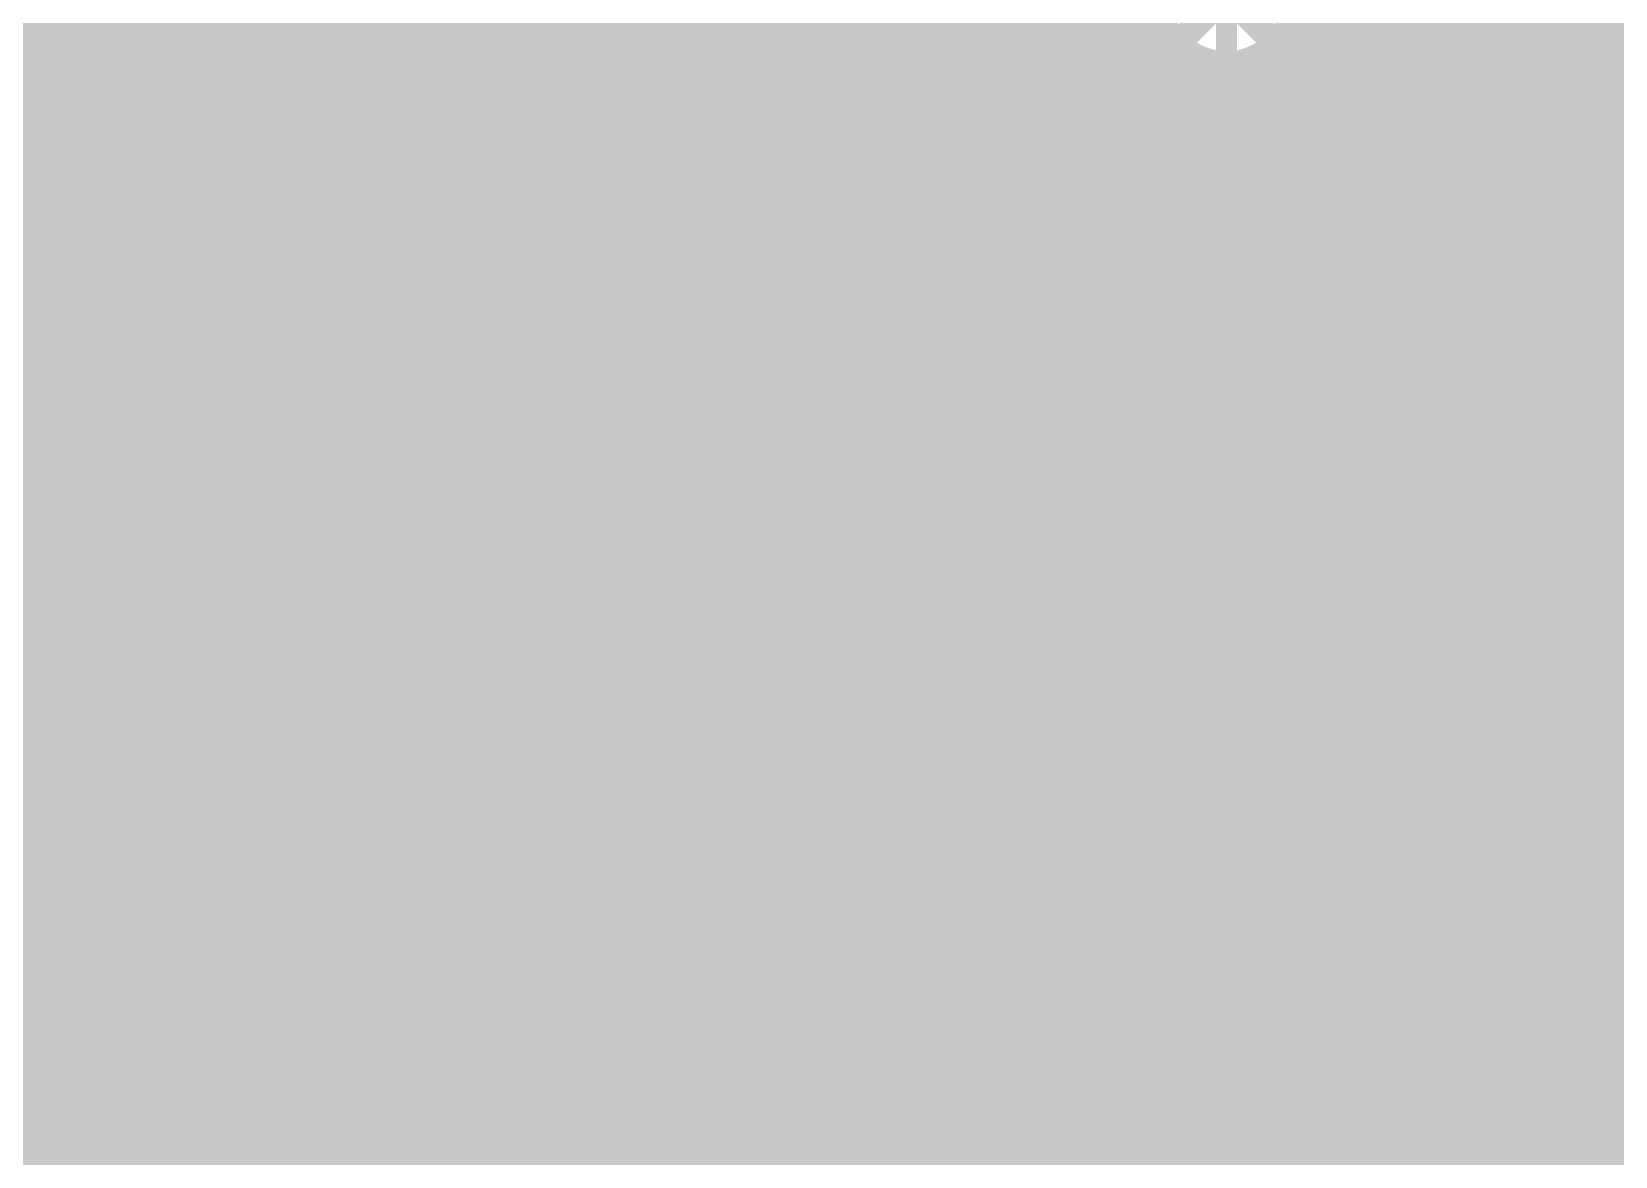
# Model space of a CAD drawing. Extents: x -18 to 155, y -91 to 215.
# Drawn here: x 74.45 to 89.9, y 124.18 to 135.15 of the extents above; entities that cross this region are included whole.
import ezdxf

# ---------------------------------------------------------------- set-up
doc = ezdxf.new("R2010")
doc.units = 0
doc.header["$MEASUREMENT"] = 0
doc.layers.get('0').update_dxf_attribs({"linetype": 'CONTINUOUS'})
for name, color, linetype in [('25-334-0_BOT', 7, 'CONTINUOUS'), ('25-334-0_DRD', 7, 'CONTINUOUS'), ('25-334-0_DRL', 2, 'CONTINUOUS'), ('25-334-0_IN1', 4, 'CONTINUOUS'), ('25-334-0_IN2', 3, 'CONTINUOUS'), ('25-334-0_SMT', 10, 'CONTINUOUS'), ('25-334-0_SPT', 14, 'CONTINUOUS'), ('25-334-0_SST', 12, 'CONTINUOUS'), ('25-334-0_TOP', 11, 'CONTINUOUS'), ('THRUHOLE_TAP', 15, 'CONTINUOUS')]:
    doc.layers.add(name, color=color, linetype=linetype)

# ---------------------------------------------------------------- blocks, each defined once
blk = doc.blocks.new('ROUND_67')
at = {"const_width": 0.35052}
blk.add_lwpolyline([(-0.17526, 0, 1), (0.17526, 0, 1)], format="xyb", close=True, dxfattribs=at)
blk = doc.blocks.new('ROUND_88')
at = {"const_width": 0.10033}
blk.add_lwpolyline([(-0.050164, 0, 1), (0.050164, 0, 1)], format="xyb", close=True, dxfattribs=at)
blk = doc.blocks.new('ROUND_89')
at = {"const_width": 0.10033}
blk.add_lwpolyline([(-0.050164, 0, 1), (0.050164, 0, 1)], format="xyb", close=True, dxfattribs=at)
blk = doc.blocks.new('ROUND_70')
at = {"const_width": 0.35052}
blk.add_lwpolyline([(-0.17526, 0, 1), (0.17526, 0, 1)], format="xyb", close=True, dxfattribs=at)
blk = doc.blocks.new('ROUND_72')
at = {"const_width": 0.35052}
blk.add_lwpolyline([(-0.17526, 0, 1), (0.17526, 0, 1)], format="xyb", close=True, dxfattribs=at)
blk = doc.blocks.new('RECTANGLE_5')
blk.add_solid([(0.4826, 0.4064), (0.4826, -0.4064), (-0.4826, 0.4064), (-0.4826, -0.4064)])
blk = doc.blocks.new('RECTANGLE_10')
blk.add_solid([(0.9017, 0.508), (0.9017, -0.508), (-0.9017, 0.508), (-0.9017, -0.508)])
blk = doc.blocks.new('OBLONG_56')
at = {"const_width": 0.2794}
blk.add_lwpolyline([(0, 0.7493), (0, -0.7493)], dxfattribs=at)
at = {"const_width": 0.1397}
for points in [[(-0.06985, 0.7493, 1), (0.06985, 0.7493, 1)], [(-0.06985, -0.7493, 1), (0.06985, -0.7493, 1)]]:
    blk.add_lwpolyline(points, format="xyb", close=True, dxfattribs=at)
blk = doc.blocks.new('RECTANGLE_57')
blk.add_solid([(0.1397, 0.889), (0.1397, -0.889), (-0.1397, 0.889), (-0.1397, -0.889)])
blk = doc.blocks.new('ROUND_77')
at = {"const_width": 0.10033}
blk.add_lwpolyline([(-0.050164, 0, 1), (0.050164, 0, 1)], format="xyb", close=True, dxfattribs=at)

msp = doc.modelspace()

# ---------------------------------------------------------------- linework, layer by layer
at = {"layer": '25-334-0_BOT', "const_width": 0.254}
for points in [[(74.5236, 136.29894), (74.5236, 101.727)], [(74.7522, 136.29894), (74.7522, 101.727)], [(74.9808, 136.29894), (74.9808, 101.727)], [(75.2094, 136.29894), (75.2094, 101.727)], [(75.438, 136.29894), (75.438, 101.727)], [(75.6666, 136.29894), (75.6666, 101.727)], [(75.8952, 136.29894), (75.8952, 101.727)], [(76.1238, 136.29894), (76.1238, 101.727)], [(76.3524, 136.29894), (76.3524, 101.727)], [(76.581, 136.29894), (76.581, 101.727)], [(76.8096, 136.29894), (76.8096, 101.727)], [(77.0382, 136.29894), (77.0382, 101.727)], [(77.2668, 136.29894), (77.2668, 101.727)], [(77.4954, 136.29894), (77.4954, 101.727)], [(77.724, 136.29894), (77.724, 101.727)], [(77.9526, 136.29894), (77.9526, 120.88876)], [(78.1812, 136.29894), (78.1812, 120.88876)], [(80.2386, 136.29894), (80.2386, 120.88876)], [(80.4672, 136.29894), (80.4672, 120.88876)], [(80.6958, 136.29894), (80.6958, 120.88876)], [(80.9244, 136.29894), (80.9244, 120.51538)], [(81.153, 136.29894), (81.153, 120.68048)], [(81.3816, 136.29894), (81.3816, 120.7897)], [(81.6102, 136.29894), (81.6102, 120.85574)], [(81.8388, 136.29894), (81.8388, 120.88622)], [(82.0674, 136.29894), (82.0674, 120.8786)], [(82.296, 136.29894), (82.296, 120.83796)], [(82.5246, 136.29894), (82.5246, 120.75922)], [(82.7532, 136.29894), (82.7532, 120.63222)], [(82.9818, 136.29894), (82.9818, 120.44426)], [(83.2104, 136.29894), (83.2104, 120.2309)], [(83.439, 136.29894), (83.439, 120.49506)], [(83.6676, 136.29894), (83.6676, 120.66524)], [(83.8962, 136.29894), (83.8962, 120.77954)], [(84.1248, 136.29894), (84.1248, 120.85066)], [(84.3534, 136.29894), (84.3534, 120.88368)], [(84.582, 136.29894), (84.582, 120.88114)], [(84.8106, 136.29894), (84.8106, 120.84558)], [(85.0392, 136.29894), (85.0392, 120.76938)], [(80.01, 135.63092), (80.01, 127.8255)], [(78.4098, 135.4201), (78.4098, 120.88876)], [(85.2678, 135.34644), (85.2678, 120.65)], [(79.7814, 135.20928), (79.7814, 128.016)], [(78.65618, 135.128), (53.93436, 135.128)], [(78.6384, 135.1407), (78.6384, 127.74168)], [(79.5528, 135.04418), (79.5528, 128.10744)], [(85.34146, 135.128), (79.68742, 135.128)], [(85.5091, 134.8994), (53.9369, 134.8994)], [(78.867, 135.01116), (78.867, 127.9779)], [(79.0956, 134.96036), (79.0956, 128.08966)], [(79.3242, 134.97052), (79.3242, 128.1303)], [(85.4964, 134.9121), (85.4964, 127.42418)], [(105.82148, 134.8994), (86.70798, 134.8994)], [(105.81894, 134.90194), (86.71306, 134.90194)], [(86.868, 134.90194), (86.868, 127.94742)], [(87.0966, 134.90194), (87.0966, 127.67818)], [(87.3252, 134.90194), (87.3252, 101.727)], [(87.5538, 134.90194), (87.5538, 101.727)], [(87.7824, 134.90194), (87.7824, 101.727)], [(88.011, 134.90194), (88.011, 101.727)], [(88.2396, 134.90194), (88.2396, 125.0061)], [(88.4682, 134.90194), (88.4682, 125.20168)], [(88.6968, 134.90194), (88.6968, 125.29312)], [(88.9254, 134.90194), (88.9254, 125.31598)], [(89.154, 134.90194), (89.154, 125.27788)], [(89.3826, 134.90194), (89.3826, 125.16866)], [(89.6112, 134.90194), (89.6112, 124.94006)], [(89.8398, 134.90194), (89.8398, 101.727)], [(85.725, 134.74446), (85.725, 127.86868)], [(86.6394, 134.83844), (86.6394, 128.07696)], [(85.94344, 134.6708), (53.87594, 134.6708)], [(85.9536, 134.66826), (85.9536, 128.03886)], [(86.1822, 134.6581), (86.1822, 128.11506)], [(106.24312, 134.6708), (86.27364, 134.6708)], [(86.4108, 134.7089), (86.4108, 128.12776)], [(114.427, 134.4422), (53.73624, 134.4422)], [(114.427, 134.2136), (53.42636, 134.2136)], [(114.427, 133.985), (45.72, 133.985)], [(114.427, 133.7564), (53.7591, 133.7564)], [(114.427, 133.5278), (53.95468, 133.5278)], [(114.427, 133.2992), (54.04612, 133.2992)], [(114.427, 133.0706), (54.06898, 133.0706)], [(108.24718, 132.842), (54.03088, 132.842)], [(108.03636, 132.6134), (53.92166, 132.6134)], [(107.93476, 132.3848), (53.69306, 132.3848)], [(107.90428, 132.1562), (45.72, 132.1562)], [(107.93476, 131.9276), (45.72, 131.9276)], [(108.03636, 131.699), (45.72, 131.699)], [(108.24718, 131.4704), (45.72, 131.4704)], [(114.427, 131.2418), (45.72, 131.2418)], [(114.427, 131.0132), (45.72, 131.0132)], [(114.427, 130.7846), (45.72, 130.7846)], [(114.427, 130.556), (45.72, 130.556)], [(114.427, 130.3274), (45.72, 130.3274)], [(114.427, 130.0988), (45.72, 130.0988)], [(114.427, 129.8702), (45.72, 129.8702)], [(114.427, 129.6416), (45.72, 129.6416)], [(114.427, 129.413), (45.72, 129.413)], [(114.427, 129.1844), (45.72, 129.1844)], [(114.427, 128.9558), (45.72, 128.9558)], [(114.427, 128.7272), (45.72, 128.7272)], [(114.427, 128.4986), (52.58816, 128.4986)], [(114.427, 128.27), (52.89804, 128.27)], [(78.97368, 128.0414), (53.03774, 128.0414)], [(85.95868, 128.0414), (79.73568, 128.0414)], [(114.427, 128.0414), (86.72068, 128.0414)], [(78.6892, 127.8128), (53.0987, 127.8128)], [(85.6742, 127.8128), (80.02016, 127.8128)], [(114.427, 127.8128), (87.00516, 127.8128)], [(78.55712, 127.5842), (53.09616, 127.5842)], [(85.54212, 127.5842), (80.15478, 127.5842)], [(114.427, 127.5842), (87.13978, 127.5842)], [(78.50124, 127.3556), (53.02758, 127.3556)], [(85.48624, 127.3556), (80.20812, 127.3556)], [(114.427, 127.3556), (87.19312, 127.3556)], [(78.50886, 127.127), (52.87518, 127.127)], [(85.49386, 127.127), (80.2005, 127.127)], [(85.4964, 127.11938), (85.4964, 120.46966)], [(114.427, 127.127), (87.1855, 127.127)], [(78.58252, 126.8984), (52.52212, 126.8984)], [(85.56752, 126.8984), (80.12684, 126.8984)], [(87.0966, 126.86792), (87.0966, 101.727)], [(114.427, 126.8984), (87.11184, 126.8984)], [(78.6384, 126.80188), (78.6384, 120.88876)], [(80.01, 126.71806), (80.01, 120.88876)], [(78.74508, 126.6698), (45.72, 126.6698)], [(78.867, 126.5682), (78.867, 120.88876)], [(85.73008, 126.6698), (79.96428, 126.6698)], [(85.725, 126.67488), (85.725, 120.1928)], [(86.868, 126.59614), (86.868, 101.727)], [(114.427, 126.6698), (86.94928, 126.6698)], [(79.14386, 126.4412), (45.72, 126.4412)], [(79.0956, 126.4539), (79.0956, 120.88876)], [(79.3242, 126.4158), (79.3242, 120.88876)], [(79.5528, 126.43866), (79.5528, 120.88876)], [(86.12886, 126.4412), (79.5655, 126.4412)], [(79.7814, 126.52756), (79.7814, 120.88876)], [(85.9536, 126.50724), (85.9536, 119.54764)], [(86.1822, 126.4285), (86.1822, 101.727)], [(86.4108, 126.41834), (86.4108, 101.727)], [(114.427, 126.4412), (86.5505, 126.4412)], [(86.6394, 126.46914), (86.6394, 101.727)], [(114.427, 126.2126), (45.72, 126.2126)], [(114.427, 125.984), (45.72, 125.984)], [(114.427, 125.7554), (48.1711, 125.7554)], [(114.427, 125.5268), (48.36668, 125.5268)], [(88.71712, 125.2982), (48.45812, 125.2982)], [(114.427, 125.2982), (89.08034, 125.2982)], [(88.29548, 125.0696), (48.48098, 125.0696)], [(114.427, 125.0696), (89.50198, 125.0696)], [(88.13038, 124.841), (48.44288, 124.841)], [(114.427, 124.841), (89.66708, 124.841)], [(88.05672, 124.6124), (48.33366, 124.6124)], [(90.46464, 124.6124), (89.74328, 124.6124)], [(88.04656, 124.3838), (48.10506, 124.3838)], [(90.15476, 124.3838), (89.75344, 124.3838)], [(88.09736, 124.1552), (45.72, 124.1552)], [(90.01252, 124.1552), (89.7001, 124.1552)]]:
    msp.add_lwpolyline(points, dxfattribs=at)
for points in [[(78.31328, 135.8138, 0.4142136), (79.1718, 134.95528)], [(79.1718, 134.95528, 0.4142136), (80.03032, 135.8138)], [(85.25256, 135.51154, 0.4142136), (86.10854, 134.65556)], [(86.10854, 134.65556, 0.1978266), (86.71306, 134.90194)], [(79.35468, 128.1303, 0.4142136), (78.49616, 127.27178)], [(80.2132, 127.27178, 0.4142136), (79.35468, 128.1303)], [(86.33968, 128.1303, 0.4142136), (85.48116, 127.27178)], [(87.1982, 127.27178, 0.4142136), (86.33968, 128.1303)], [(78.4987, 127.27178, 0.4142136), (79.35468, 126.4158)], [(79.35468, 126.4158, 0.4142136), (80.21066, 127.27178)], [(85.4837, 127.27178, 0.4142136), (86.33968, 126.4158)], [(86.33968, 126.4158, 0.4142136), (87.19566, 127.27178)], [(88.9, 125.31852, 0.4142136), (88.04148, 124.46)], [(89.75852, 124.46, 0.4142136), (88.9, 125.31852)], [(90.805, 124.68352, 0.4142136), (89.94648, 123.825)], [(88.04148, 124.46, 0.4142136), (88.9, 123.60148)], [(88.9, 123.60148, 0.4142136), (89.75852, 124.46)]]:
    msp.add_lwpolyline(points, format="xyb", dxfattribs=at)
at = {"layer": '25-334-0_DRD', "const_width": 0.254}
for points in [[(79.8068, 136.4488), (78.5368, 135.1788)], [(79.8068, 135.1788), (78.5368, 136.4488)], [(86.74354, 136.14654), (85.47354, 134.87654)], [(86.74354, 134.87654), (85.47354, 136.14654)], [(87.757, 132.207), (86.487, 130.937)], [(87.757, 130.937), (86.487, 132.207)], [(87.757, 132.207), (86.487, 130.937)], [(87.757, 130.937), (86.487, 132.207)], [(90.17, 131.191), (88.9, 129.921)], [(90.17, 129.921), (88.9, 131.191)], [(90.17, 131.191), (88.9, 129.921)], [(90.17, 129.921), (88.9, 131.191)], [(76.2, 128.27), (74.93, 127)], [(76.2, 127), (74.93, 128.27)], [(76.2, 128.27), (74.93, 127)], [(76.2, 127), (74.93, 128.27)], [(85.09, 128.27), (83.82, 127)], [(85.09, 127), (83.82, 128.27)], [(79.98968, 127.90678), (78.71968, 126.63678)], [(79.98968, 126.63678), (78.71968, 127.90678)], [(86.97468, 127.90678), (85.70468, 126.63678)], [(86.97468, 126.63678), (85.70468, 127.90678)], [(86.97468, 127.90678), (85.70468, 126.63678)], [(86.97468, 126.63678), (85.70468, 127.90678)], [(89.535, 125.095), (88.265, 123.825)], [(89.535, 123.825), (88.265, 125.095)]]:
    msp.add_lwpolyline(points, dxfattribs=at)
at = {"layer": '25-334-0_IN1', "const_width": 0.254}
for points in [[(103.886, 150.749), (77.851, 150.749), (77.851, 123.063)], [(78.0796, 150.749), (78.0796, 123.063)], [(78.3082, 150.749), (78.3082, 123.063)], [(78.5368, 150.749), (78.5368, 123.063)], [(78.7654, 150.749), (78.7654, 123.063)], [(78.994, 150.749), (78.994, 123.063)], [(79.2226, 150.749), (79.2226, 123.063)], [(79.4512, 150.749), (79.4512, 123.063)], [(79.6798, 150.749), (79.6798, 123.063)], [(79.9084, 150.749), (79.9084, 123.063)], [(81.5086, 150.749), (81.5086, 123.063)], [(81.7372, 150.749), (81.7372, 123.063)], [(81.9658, 150.749), (81.9658, 123.063)], [(82.1944, 150.749), (82.1944, 123.063)], [(82.423, 150.749), (82.423, 123.063)], [(82.6516, 150.749), (82.6516, 123.063)], [(82.8802, 150.749), (82.8802, 123.063)], [(83.1088, 150.749), (83.1088, 123.063)], [(83.3374, 150.749), (83.3374, 123.063)], [(83.566, 150.749), (83.566, 123.063)], [(83.7946, 150.749), (83.7946, 127.79502)], [(84.0232, 150.749), (84.0232, 128.16078)], [(84.2518, 150.749), (84.2518, 128.2827)], [(84.4804, 150.749), (84.4804, 128.31318)], [(84.709, 150.749), (84.709, 128.26492)], [(84.9376, 150.749), (84.9376, 128.11252)], [(85.1662, 150.749), (85.1662, 123.063)], [(85.3948, 150.749), (85.3948, 123.063)], [(89.5096, 143.44904), (89.5096, 131.23418)], [(89.7382, 143.19504), (89.7382, 131.2037)], [(89.9668, 143.09852), (89.9668, 131.08178)], [(87.2236, 139.7889), (87.2236, 132.24256)], [(87.4522, 139.67714), (87.4522, 132.16636)], [(87.9094, 139.71524), (87.9094, 123.063)], [(87.6808, 139.65682), (87.6808, 131.95808)], [(86.995, 139.45616), (86.995, 132.24002)], [(81.28, 138.18616), (81.28, 123.063)], [(80.137, 137.97788), (80.137, 123.063)], [(81.0514, 137.8839), (81.0514, 123.063)], [(80.3656, 137.81024), (80.3656, 123.063)], [(80.5942, 137.75182), (80.5942, 123.063)], [(80.8228, 137.77214), (80.8228, 123.063)], [(88.138, 137.69086), (88.138, 123.063)], [(88.3666, 137.3886), (88.3666, 123.063)], [(89.281, 137.48004), (89.281, 131.18592)], [(88.5952, 137.27684), (88.5952, 123.063)], [(88.8238, 137.25398), (88.8238, 123.063)], [(89.0524, 137.3124), (89.0524, 131.03352)], [(86.7664, 135.33628), (86.7664, 132.15112)], [(85.51672, 135.1788), (77.851, 135.1788)], [(85.6234, 135.03656), (85.6234, 123.063)], [(103.886, 135.1788), (86.70036, 135.1788)], [(85.72754, 134.9502), (77.851, 134.9502)], [(85.852, 134.88162), (85.852, 123.063)], [(103.886, 134.9502), (86.49208, 134.9502)], [(86.5378, 134.98322), (86.5378, 131.91998)], [(86.0806, 134.83336), (86.0806, 123.063)], [(86.3092, 134.8613), (86.3092, 123.063)], [(103.886, 134.7216), (77.851, 134.7216)], [(103.886, 134.493), (77.851, 134.493)], [(103.886, 134.2644), (77.851, 134.2644)], [(103.886, 134.0358), (77.851, 134.0358)], [(103.886, 133.8072), (77.851, 133.8072)], [(103.886, 133.5786), (77.851, 133.5786)], [(103.886, 133.35), (77.851, 133.35)], [(103.886, 133.1214), (77.851, 133.1214)], [(103.886, 132.8928), (77.851, 132.8928)], [(103.886, 132.6642), (77.851, 132.6642)], [(103.886, 132.4356), (77.851, 132.4356)], [(86.87816, 132.207), (77.851, 132.207)], [(103.886, 132.207), (87.3633, 132.207)], [(86.5759, 131.9784), (77.851, 131.9784)], [(103.886, 131.9784), (87.66556, 131.9784)], [(86.46414, 131.7498), (77.851, 131.7498)], [(103.886, 131.7498), (87.77732, 131.7498)], [(86.44382, 131.5212), (77.851, 131.5212)], [(103.886, 131.5212), (87.80018, 131.5212)], [(86.50224, 131.2926), (77.851, 131.2926)], [(86.5378, 131.22402), (86.5378, 123.063)], [(87.6808, 131.18338), (87.6808, 123.063)], [(103.886, 131.2926), (87.74176, 131.2926)], [(86.66988, 131.064), (77.851, 131.064)], [(89.08288, 131.064), (87.57412, 131.064)], [(103.886, 131.064), (89.98712, 131.064)], [(86.7664, 130.99288), (86.7664, 123.063)], [(86.995, 130.90398), (86.995, 123.063)], [(87.2236, 130.8989), (87.2236, 123.063)], [(87.4522, 130.97764), (87.4522, 123.063)], [(88.91524, 130.8354), (77.851, 130.8354)], [(88.85682, 130.6068), (77.851, 130.6068)], [(88.87714, 130.3782), (77.851, 130.3782)], [(88.9889, 130.1496), (77.851, 130.1496)], [(89.0524, 130.07594), (89.0524, 123.063)], [(89.9668, 130.03022), (89.9668, 123.063)], [(89.29116, 129.921), (77.851, 129.921)], [(89.281, 129.92608), (89.281, 123.063)], [(89.5096, 129.87528), (89.5096, 123.063)], [(89.7382, 129.90576), (89.7382, 123.063)], [(103.886, 129.921), (89.7763, 129.921)], [(103.886, 129.6924), (77.851, 129.6924)], [(103.886, 129.4638), (77.851, 129.4638)], [(103.886, 129.2352), (77.851, 129.2352)], [(103.886, 129.0066), (77.851, 129.0066)], [(103.886, 128.778), (77.851, 128.778)], [(103.886, 128.5494), (77.851, 128.5494)], [(103.886, 128.3208), (77.851, 128.3208)], [(83.95208, 128.0922), (77.851, 128.0922)], [(94.11208, 128.0922), (84.95792, 128.0922)], [(83.81492, 127.8636), (77.851, 127.8636)], [(93.97492, 127.8636), (85.09508, 127.8636)], [(83.77428, 127.635), (77.851, 127.635)], [(93.93428, 127.635), (85.13572, 127.635)], [(83.7946, 127.47244), (83.7946, 123.063)], [(83.81492, 127.4064), (77.851, 127.4064)], [(93.97492, 127.4064), (85.09508, 127.4064)], [(83.95208, 127.1778), (77.851, 127.1778)], [(94.11208, 127.1778), (84.95792, 127.1778)], [(84.0232, 127.10922), (84.0232, 123.063)], [(84.709, 127.00508), (84.709, 123.063)], [(84.9376, 127.15494), (84.9376, 123.063)], [(103.886, 126.9492), (77.851, 126.9492)], [(84.2518, 126.98476), (84.2518, 123.063)], [(84.4804, 126.95428), (84.4804, 123.063)], [(103.886, 126.7206), (77.851, 126.7206)], [(103.886, 126.492), (77.851, 126.492)], [(103.886, 126.2634), (77.851, 126.2634)], [(103.886, 126.0348), (77.851, 126.0348)], [(103.886, 125.8062), (77.851, 125.8062)], [(103.886, 125.5776), (77.851, 125.5776)], [(103.886, 125.349), (77.851, 125.349)], [(103.886, 125.1204), (77.851, 125.1204)], [(103.886, 124.8918), (77.851, 124.8918)], [(103.886, 124.6632), (77.851, 124.6632)], [(90.50274, 124.4346), (77.851, 124.4346)], [(90.24112, 124.206), (77.851, 124.206)]]:
    msp.add_lwpolyline(points, dxfattribs=at)
for points in [[(85.43036, 135.51154, 0.4142136), (86.10854, 134.83336)], [(86.10854, 134.83336, 0.4142136), (86.78672, 135.51154)], [(87.122, 132.25272, 0.4142136), (86.44128, 131.572)], [(87.122, 132.25272, 0.4142136), (86.44128, 131.572)], [(87.80272, 131.572, 0.4142136), (87.122, 132.25272)], [(87.80272, 131.572, 0.4142136), (87.122, 132.25272)], [(86.44128, 131.572, 0.4142136), (87.122, 130.89128)], [(86.44128, 131.572, 0.4142136), (87.122, 130.89128)], [(87.122, 130.89128, 0.4142136), (87.80272, 131.572)], [(87.122, 130.89128, 0.4142136), (87.80272, 131.572)], [(89.535, 131.23672, 0.4142136), (88.85428, 130.556)], [(90.21572, 130.556, 0.4142136), (89.535, 131.23672)], [(88.85428, 130.556, 0.4142136), (89.535, 129.87528)], [(89.535, 129.87528, 0.4142136), (90.21572, 130.556)], [(84.455, 128.31572, 0.4142136), (83.77428, 127.635)], [(85.13572, 127.635, 0.4142136), (84.455, 128.31572)], [(83.77428, 127.635, 0.4142136), (84.455, 126.95428)], [(84.455, 126.95428, 0.4142136), (85.13572, 127.635)]]:
    msp.add_lwpolyline(points, format="xyb", dxfattribs=at)
at = {"layer": '25-334-0_SST', "const_width": 0.1524}
for points in [[(81.4705, 135.0645), (81.4705, 137.9855), (79.8322, 137.9855), (79.8322, 135.0645), (81.4705, 135.0645)], [(81.65592, 133.08076), (81.48574, 133.14172), (81.48574, 133.49732), (81.65592, 133.55574), (82.3341, 133.55574), (82.50174, 133.49732), (82.50174, 133.14172), (82.3341, 133.08076)], [(81.8261, 132.24256), (81.8261, 132.71754), (82.50174, 132.48132), (82.50174, 132.36194), (81.48574, 132.36194)], [(81.99374, 131.82092), (81.99374, 131.46532), (81.8261, 131.40436), (81.65592, 131.40436), (81.48574, 131.46532), (81.48574, 131.82092), (81.65592, 131.87934), (81.8261, 131.87934), (82.50174, 131.64312)], [(91.694, 127.762), (91.694, 131.318), (89.916, 131.318), (89.916, 127.762), (91.694, 127.762)], [(74.71918, 131.01828), (74.71918, 128.09728), (76.35748, 128.09728), (76.35748, 131.01828), (74.71918, 131.01828)], [(76.62418, 131.01828), (76.62418, 128.09728), (78.26248, 128.09728), (78.26248, 131.01828), (76.62418, 131.01828)], [(80.18018, 128.09728), (80.18018, 131.01828), (78.54188, 131.01828), (78.54188, 128.09728), (80.18018, 128.09728)], [(80.49768, 130.95478), (83.29168, 130.95478), (83.29168, 125.62078), (80.49768, 125.62078), (80.49768, 130.95478)], [(83.60918, 131.01828), (83.60918, 128.09728), (85.24748, 128.09728), (85.24748, 131.01828), (83.60918, 131.01828)], [(87.16518, 128.09728), (87.16518, 131.01828), (85.52688, 131.01828), (85.52688, 128.09728), (87.16518, 128.09728)], [(89.0905, 128.0795), (89.0905, 131.0005), (87.4522, 131.0005), (87.4522, 128.0795), (89.0905, 128.0795)], [(77.47762, 127.70866), (77.47762, 127.35306), (77.6478, 127.23368), (77.81544, 127.23368), (77.98562, 127.35306), (77.98562, 127.70866), (76.96962, 127.70866)], [(79.2861, 127.7366), (79.2861, 127.381), (79.45628, 127.26162), (79.62646, 127.26162), (79.7941, 127.381), (79.7941, 127.7366), (78.7781, 127.7366)], [(84.1248, 127.10668), (83.95462, 127.1651), (83.95462, 127.5207), (84.1248, 127.58166), (84.80044, 127.58166), (84.97062, 127.5207), (84.97062, 127.1651), (84.80044, 127.10668)], [(85.93328, 127.13462), (85.7631, 127.19304), (85.7631, 127.54864), (85.93328, 127.6096), (86.61146, 127.6096), (86.7791, 127.54864), (86.7791, 127.19304), (86.61146, 127.13462)], [(88.32342, 127.58928), (88.32342, 127.23368), (88.49106, 127.1143), (88.66124, 127.1143), (88.83142, 127.23368), (88.83142, 127.58928), (87.81542, 127.58928)], [(77.47762, 127.41148), (76.96962, 127.23368)], [(79.2861, 127.43942), (78.7781, 127.26162)], [(88.32342, 127.2921), (87.81542, 127.1143)], [(78.94828, 126.8984), (78.7781, 126.83744), (78.7781, 126.48184), (78.94828, 126.42342), (79.2861, 126.42342), (79.45628, 126.5428), (79.45628, 126.8984), (79.7941, 126.8984), (79.7941, 126.42342)], [(77.1398, 126.87046), (76.96962, 126.8095), (76.96962, 126.4539), (77.1398, 126.39548), (77.47762, 126.39548), (77.6478, 126.51486), (77.6478, 126.87046), (77.98562, 126.87046), (77.98562, 126.39548)], [(84.29244, 126.26848), (84.29244, 126.74346), (84.97062, 126.5047), (84.97062, 126.38786), (83.95462, 126.38786)], [(86.10346, 126.29642), (86.10346, 126.7714), (86.7791, 126.53264), (86.7791, 126.4158), (85.7631, 126.4158)], [(87.98306, 126.75108), (87.81542, 126.69266), (87.81542, 126.33706), (87.98306, 126.2761), (88.32342, 126.2761), (88.49106, 126.39548), (88.49106, 126.75108), (88.83142, 126.75108), (88.83142, 126.2761)], [(77.30744, 125.55728), (77.30744, 126.03226), (77.98562, 125.7935), (77.98562, 125.67666), (76.96962, 125.67666)], [(78.94828, 126.0602), (78.7781, 125.94082), (78.7781, 125.7046), (78.94828, 125.58522), (79.11846, 125.58522), (79.45628, 125.82144), (79.7941, 125.58522), (79.7941, 126.0602)], [(87.81542, 125.4379), (87.81542, 125.91288), (88.49106, 125.4379), (88.66124, 125.4379), (88.83142, 125.49886), (88.83142, 125.85446), (88.66124, 125.91288)], [(83.95462, 125.78588), (84.97062, 125.43028), (84.97062, 125.90526)], [(86.10346, 125.45822), (86.10346, 125.9332), (86.7791, 125.69444), (86.7791, 125.5776), (85.7631, 125.5776)]]:
    msp.add_lwpolyline(points, dxfattribs=at)
at = {"layer": '25-334-0_TOP'}
for points, const_width in [([(85.60816, 133.92658), (85.60816, 132.97916), (84.201, 131.572), (73.787, 131.572), (66.802, 138.557), (66.802, 165.735), (59.7408, 172.7962), (59.69, 172.7962)], 0.2032), ([(64.77, 172.7962), (64.5922, 172.7962), (63.754, 171.958), (63.754, 169.418), (67.31, 165.862), (67.31, 138.811), (74.041, 132.08), (84.074, 132.08), (85.10778, 133.11378), (85.10778, 133.92658)], 0.2032), ([(86.10854, 135.51154), (86.10854, 133.92658)], 0.2032), ([(86.60892, 133.92658), (86.60892, 132.70992), (84.963, 131.064), (80.137, 131.064), (79.35468, 130.28168), (79.35468, 130.26898)], 0.2032), ([(84.43468, 130.26898), (84.80298, 130.26898), (87.1093, 132.5753), (87.1093, 133.92658)], 0.2032), ([(84.455, 116.84), (85.979, 116.84), (92.202, 123.063), (92.202, 131.064), (91.821, 131.445), (90.678, 131.445), (89.6112, 132.50926), (89.6112, 133.92658)], 0.2032), ([(86.33968, 130.26898), (86.33968, 130.78968), (87.122, 131.572), (87.60968, 132.05968), (87.60968, 133.92658)], 0.3048), ([(88.61044, 133.92658), (88.61044, 131.91744), (87.249, 130.556), (87.249, 128.651), (86.5378, 128.651), (86.33968, 128.84658)], 0.2032), ([(87.122, 131.572), (87.60968, 132.05968), (87.60968, 133.92658)], 0.3048), ([(87.60968, 133.92658), (87.60968, 132.05968), (87.122, 131.572)], 0.3048), ([(89.11082, 133.92658), (89.11082, 131.09702), (88.265, 130.2512)], 0.2032), ([(90.805, 130.556), (89.535, 130.556)], 0.3048), ([(90.805, 130.556), (89.535, 130.556)], 0.3048), ([(77.44968, 130.26898), (75.54468, 130.26898)], 0.2032), ([(79.35468, 130.26898), (77.44968, 130.26898)], 0.2032), ([(84.43468, 130.26898), (82.19948, 130.26898), (81.89468, 129.96418)], 0.2032), ([(88.265, 130.2512), (88.6968, 130.2512), (89.281, 129.667), (89.281, 126.238), (84.455, 121.412), (84.455, 119.38)], 0.2032), ([(75.565, 127.635), (75.54468, 127.65278), (75.54468, 128.84658)], 0.3048), ([(75.54468, 128.84658), (75.54468, 127.65278), (75.565, 127.635)], 0.3048), ([(81.89468, 126.61138), (83.43138, 126.61138), (84.455, 127.635), (84.43468, 127.65278), (84.43468, 128.84658)], 0.3048), ([(84.455, 127.635), (84.43468, 127.65278), (84.43468, 128.84658)], 0.3048), ([(77.44968, 128.84658), (77.44968, 121.30278), (79.375, 119.38)], 0.2032), ([(79.35468, 127.27178), (79.35468, 128.84658)], 0.2032), ([(88.265, 128.8288), (88.0872, 128.651), (87.249, 128.651), (86.5378, 128.651), (86.33968, 128.84658)], 0.2032), ([(86.33968, 128.84658), (86.33968, 127.27178)], 0.2032), ([(86.33968, 128.84658), (86.33968, 127.27178)], 0.2032), ([(88.9, 124.46), (88.9, 124.714), (90.805, 126.619), (90.805, 126.4412)], 0.2032)]:
    msp.add_lwpolyline(points, dxfattribs=dict(at, const_width=const_width))

# ---------------------------------------------------------------- block references
at = {"layer": '25-334-0_BOT'}
for p in [(87.122, 131.572), (89.535, 130.556), (75.565, 127.635), (84.455, 127.635), (79.35468, 127.27178), (86.33968, 127.27178), (88.9, 124.46)]:
    msp.add_blockref('ROUND_67', p, dxfattribs=at)
at = {"layer": '25-334-0_DRL'}
for name, p in [('ROUND_89', (87.122, 131.572)), ('ROUND_89', (89.535, 130.556)), ('ROUND_89', (75.565, 127.635)), ('ROUND_89', (84.455, 127.635)), ('ROUND_89', (79.35468, 127.27178)), ('ROUND_89', (86.33968, 127.27178)), ('ROUND_88', (88.9, 124.46))]:
    msp.add_blockref(name, p, dxfattribs=at)
at = {"layer": '25-334-0_IN1'}
for name, p in [('ROUND_67', (87.122, 131.572)), ('ROUND_67', (89.535, 130.556)), ('ROUND_70', (75.565, 127.635)), ('ROUND_67', (84.455, 127.635)), ('ROUND_70', (79.35468, 127.27178)), ('ROUND_70', (86.33968, 127.27178)), ('ROUND_67', (88.9, 124.46))]:
    msp.add_blockref(name, p, dxfattribs=at)
at = {"layer": '25-334-0_IN2'}
for name, p in [('ROUND_67', (87.122, 131.572)), ('ROUND_67', (89.535, 130.556)), ('ROUND_67', (75.565, 127.635)), ('ROUND_67', (84.455, 127.635)), ('ROUND_67', (79.35468, 127.27178)), ('ROUND_72', (86.33968, 127.27178)), ('ROUND_72', (88.9, 124.46))]:
    msp.add_blockref(name, p, dxfattribs=at)
at = {"layer": '25-334-0_SMT'}
for name, p in [('OBLONG_56', (85.10778, 133.92658)), ('RECTANGLE_57', (85.60816, 133.92658)), ('OBLONG_56', (86.10854, 133.92658)), ('OBLONG_56', (86.60892, 133.92658)), ('OBLONG_56', (87.1093, 133.92658)), ('OBLONG_56', (87.60968, 133.92658)), ('OBLONG_56', (88.11006, 133.92658)), ('OBLONG_56', (88.61044, 133.92658)), ('OBLONG_56', (89.11082, 133.92658)), ('OBLONG_56', (89.6112, 133.92658)), ('RECTANGLE_5', (75.54468, 130.26898)), ('RECTANGLE_5', (77.44968, 130.26898)), ('RECTANGLE_5', (79.35468, 130.26898)), ('RECTANGLE_5', (84.43468, 130.26898)), ('RECTANGLE_5', (86.33968, 130.26898)), ('RECTANGLE_5', (88.265, 130.2512)), ('RECTANGLE_10', (81.89468, 129.96418)), ('RECTANGLE_5', (75.54468, 128.84658)), ('RECTANGLE_5', (77.44968, 128.84658)), ('RECTANGLE_5', (79.35468, 128.84658)), ('RECTANGLE_5', (84.43468, 128.84658)), ('RECTANGLE_5', (86.33968, 128.84658)), ('RECTANGLE_5', (88.265, 128.8288)), ('RECTANGLE_10', (81.89468, 126.61138))]:
    msp.add_blockref(name, p, dxfattribs=at)
at = {"layer": '25-334-0_SPT'}
for name, p in [('OBLONG_56', (85.10778, 133.92658)), ('RECTANGLE_57', (85.60816, 133.92658)), ('OBLONG_56', (86.10854, 133.92658)), ('OBLONG_56', (86.60892, 133.92658)), ('OBLONG_56', (87.1093, 133.92658)), ('OBLONG_56', (87.60968, 133.92658)), ('OBLONG_56', (88.11006, 133.92658)), ('OBLONG_56', (88.61044, 133.92658)), ('OBLONG_56', (89.11082, 133.92658)), ('OBLONG_56', (89.6112, 133.92658)), ('RECTANGLE_5', (75.54468, 130.26898)), ('RECTANGLE_5', (77.44968, 130.26898)), ('RECTANGLE_5', (79.35468, 130.26898)), ('RECTANGLE_5', (84.43468, 130.26898)), ('RECTANGLE_5', (86.33968, 130.26898)), ('RECTANGLE_5', (88.265, 130.2512)), ('RECTANGLE_10', (81.89468, 129.96418)), ('RECTANGLE_5', (75.54468, 128.84658)), ('RECTANGLE_5', (77.44968, 128.84658)), ('RECTANGLE_5', (79.35468, 128.84658)), ('RECTANGLE_5', (84.43468, 128.84658)), ('RECTANGLE_5', (86.33968, 128.84658)), ('RECTANGLE_5', (88.265, 128.8288)), ('RECTANGLE_10', (81.89468, 126.61138))]:
    msp.add_blockref(name, p, dxfattribs=at)
at = {"layer": '25-334-0_TOP'}
for name, p in [('OBLONG_56', (85.10778, 133.92658)), ('RECTANGLE_57', (85.60816, 133.92658)), ('OBLONG_56', (86.10854, 133.92658)), ('OBLONG_56', (86.60892, 133.92658)), ('OBLONG_56', (87.1093, 133.92658)), ('OBLONG_56', (87.60968, 133.92658)), ('OBLONG_56', (88.11006, 133.92658)), ('OBLONG_56', (88.61044, 133.92658)), ('OBLONG_56', (89.11082, 133.92658)), ('OBLONG_56', (89.6112, 133.92658)), ('ROUND_67', (87.122, 131.572)), ('ROUND_67', (89.535, 130.556)), ('RECTANGLE_5', (75.54468, 130.26898)), ('RECTANGLE_5', (77.44968, 130.26898)), ('RECTANGLE_5', (79.35468, 130.26898)), ('RECTANGLE_5', (84.43468, 130.26898)), ('RECTANGLE_5', (86.33968, 130.26898)), ('RECTANGLE_5', (88.265, 130.2512)), ('RECTANGLE_10', (81.89468, 129.96418)), ('RECTANGLE_5', (75.54468, 128.84658)), ('RECTANGLE_5', (77.44968, 128.84658)), ('RECTANGLE_5', (79.35468, 128.84658)), ('RECTANGLE_5', (84.43468, 128.84658)), ('RECTANGLE_5', (86.33968, 128.84658)), ('RECTANGLE_5', (88.265, 128.8288)), ('ROUND_67', (75.565, 127.635)), ('ROUND_67', (84.455, 127.635)), ('ROUND_67', (79.35468, 127.27178)), ('ROUND_67', (86.33968, 127.27178)), ('RECTANGLE_10', (81.89468, 126.61138)), ('ROUND_67', (88.9, 124.46))]:
    msp.add_blockref(name, p, dxfattribs=at)
at = {"layer": 'THRUHOLE_TAP'}
for p in [(87.122, 131.572), (89.535, 130.556), (75.565, 127.635), (84.455, 127.635), (79.35468, 127.27178), (86.33968, 127.27178), (88.9, 124.46)]:
    msp.add_blockref('ROUND_77', p, dxfattribs=at)

doc.saveas('drawing.dxf')
